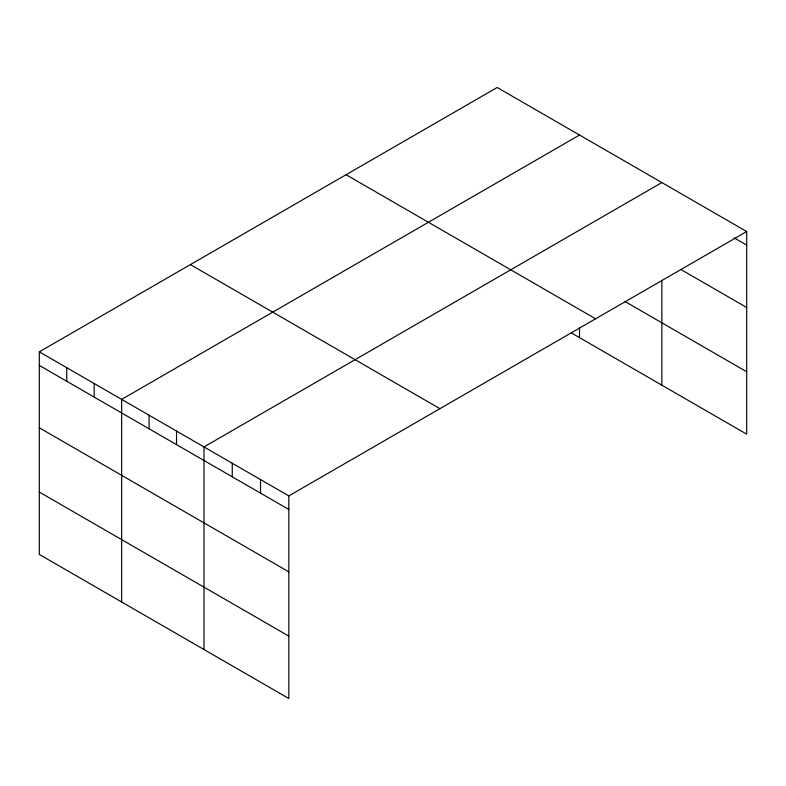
<?xml version="1.0" encoding="UTF-8"?>
<svg xmlns="http://www.w3.org/2000/svg" width="786" height="786" viewBox="0 0 786 786"><rect width="100%" height="100%" fill="white"/><g stroke="black" fill="none" stroke-linecap="round" stroke-linejoin="round"><path stroke-width="1.18" d="M746.7 231.556L497.174 87.492L39.3 351.843L39.3 554.444L288.826 698.508L288.826 495.907L746.7 231.556L746.7 434.157L571.078 332.763M579.518 135.035L121.643 399.386L121.643 601.988M661.861 182.568L203.987 446.92L203.987 649.531M734.134 237.863L746.7 245.114M680.715 269.401L746.7 307.503M624.909 301.46L746.7 371.768M346.076 174.728L595.601 318.792M190.399 264.607L439.924 408.671M39.3 351.843L288.826 495.907M39.3 365.411L288.826 509.466M39.3 427.79L288.826 571.854M39.3 492.065L288.826 636.129M661.861 280.347L661.861 385.179M579.518 327.85L579.518 337.636M260.539 479.578L260.539 493.146M232.263 463.249L232.263 476.817M176.536 431.082L176.536 444.64M149.094 415.234L149.094 428.792M94.192 383.539L94.192 397.107M66.751 367.691L66.751 381.259"/></g></svg>
